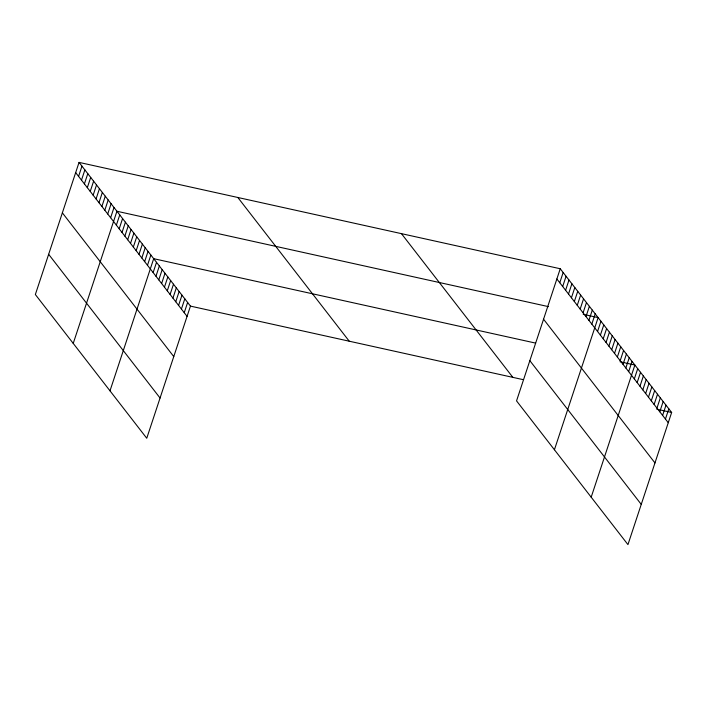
<?xml version="1.0" encoding="UTF-8"?>
<svg xmlns="http://www.w3.org/2000/svg" width="707" height="707" viewBox="0 0 707 707"><rect width="100%" height="100%" fill="white"/><g stroke="black" fill="none" stroke-linecap="round" stroke-linejoin="round"><path stroke-width="1.06" d="M79.051 162.389L35.35 294.527L146.756 438.252L190.457 306.113L79.051 162.389L560.244 268.748L671.65 412.473L627.949 544.611L516.543 400.887L560.244 268.748M78.583 176.388L81.968 166.154M81.491 180.144L84.875 169.91M84.407 183.9L87.792 173.666M87.323 187.664L90.708 177.43M90.231 191.42L93.616 181.186M93.147 195.176L96.532 184.942M96.064 198.941L99.448 188.707M98.971 202.697L102.356 192.463M101.888 206.453L105.272 196.219M104.804 210.218L108.189 199.984M107.72 213.974L111.105 203.74M110.628 217.729L114.013 207.496M73.228 343.399L116.929 211.26L548.499 306.644M116.372 225.135L119.757 214.901M119.2 228.785L122.585 218.551M122.028 232.435L125.413 222.201M124.856 236.085L128.241 225.851M127.684 239.735L131.069 229.501M130.512 243.385L133.897 233.142M133.34 247.026L136.725 236.792M136.168 250.676L139.553 240.442M138.996 254.326L142.381 244.092M141.824 257.975L145.209 247.742M144.652 261.625L148.037 251.392M147.48 265.275L150.865 255.033M109.992 390.83L153.693 258.682L535.641 343.107M153.136 272.566L156.521 262.332M155.964 276.216L159.349 265.982M158.792 279.866L162.177 269.632M161.62 283.516L165.005 273.282M164.448 287.157L167.833 276.923M167.276 290.807L170.661 280.573M170.104 294.457L173.489 284.223M172.932 298.107L176.317 287.873M175.76 301.756L179.145 291.523M178.588 305.406L181.973 295.164M181.416 309.047L184.801 298.814M184.244 312.697L187.629 302.463M559.776 282.738L563.161 272.504M562.692 286.503L566.077 276.26M565.6 290.259L568.985 280.025M568.516 294.015L571.901 283.781M571.433 297.78L574.818 287.537M574.349 301.536L577.734 291.302M577.257 305.291L580.641 295.058M580.173 309.056L583.558 298.814M583.089 312.812L586.474 302.578M585.997 316.568L589.382 306.334M588.913 320.333L592.298 310.09M591.83 324.089L595.214 313.855M554.421 449.749L598.122 317.611L583.24 314.323M597.565 331.495L600.95 321.261M600.393 335.145L603.778 324.911M603.221 338.794L606.606 328.561M606.049 342.435L609.434 332.202M608.877 346.085L612.262 335.852M611.705 349.735L615.09 339.501M614.533 353.385L617.918 343.151M617.361 357.035L620.746 346.801M620.189 360.685L623.574 350.451M623.017 364.326L626.402 354.092M625.845 367.976L629.23 357.742M628.673 371.626L632.058 361.392M591.185 497.18L634.886 365.042L620.004 361.745M634.329 378.925L637.714 368.692M637.157 382.575L640.542 372.333M639.985 386.216L643.37 375.983M642.813 389.866L646.198 379.632M645.641 393.516L649.026 383.282M648.469 397.166L651.854 386.932M651.297 400.816L654.682 390.582M654.125 404.466L657.51 394.223M656.953 408.107L660.338 397.873M659.781 411.757L663.166 401.523M662.609 415.407L665.994 405.173M665.437 419.057L668.822 408.823M190.457 306.113L522.782 379.562M656.759 409.176L671.65 412.473M556.86 278.982L668.265 422.706M543.559 319.211L654.965 462.935M529.852 360.658L641.249 504.383M401.452 233.646L512.858 377.37M237.844 197.492L349.249 341.207M75.667 172.623L187.072 316.347M62.366 212.851L173.763 356.575M48.65 254.299L160.056 398.023"/></g></svg>
